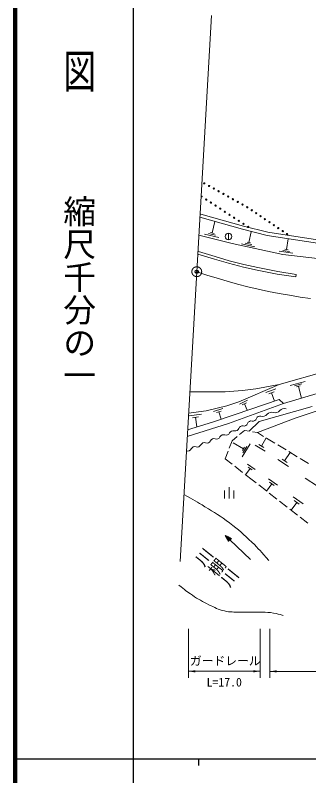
# Model space of a CAD drawing. Units: millimetres, scale not verified. Extents: x 40000 to 680000, y 20000 to 380000.
# Drawn here: x 40000 to 84816, y 202409 to 318431 of the extents above; entities that cross this region are included whole.
import ezdxf
from ezdxf.enums import TextEntityAlignment as Align

# ---------------------------------------------------------------- set-up
doc = ezdxf.new("R2010")
doc.units = ezdxf.units.MM
doc.header["$LTSCALE"] = 1000
doc.header["$PDMODE"] = 32
doc.header["$PDSIZE"] = 500
doc.linetypes.add('CHAIN', pattern=[18.5, 12, -1.5, 3.5, -1.5])
for name, color, linetype, lineweight in [('M-BMK', 2, 'CHAIN', 13), ('M-BMK-OTRS', 5, 'Continuous', 13), ('M-STR-HTXT', 7, 'Continuous', 13), ('M-TTL', 2, 'Continuous', 140), ('M-TTL-BAND', 7, 'Continuous', 25), ('M-WORK', 1, 'Continuous', 13)]:
    doc.layers.add(name, color=color, linetype=linetype, lineweight=lineweight)
doc.layers.add('M-OTRS', color=6, linetype='Continuous')
doc.styles.add('@ＭＳ ゴシック', font='')
doc.styles.add('ＭＳ ゴシック', font='')
doc.styles.get('@ＭＳ ゴシック').set_extended_font_data('@MS Gothic')
doc.styles.get('ＭＳ ゴシック').set_extended_font_data('MS Gothic')

# ---------------------------------------------------------------- blocks, each defined once
blk = doc.blocks.new('filled_arrow')
at = {"color": 0, "linetype": 'Continuous', "lineweight": -2}
blk.add_solid([(7.5, 1.25), (0, 0), (7.5, -1.25)], dxfattribs=at)

msp = doc.modelspace()

# ---------------------------------------------------------------- linework, layer by layer
at = {"layer": 'M-BMK'}
msp.add_lwpolyline([(67715, 279302), (69258, 278789), (70810, 278304), (72370, 277846), (73939, 277418), (75515, 277017), (77098, 276645), (78687, 276302), (80282, 275987), (81883, 275702), (83489, 275445), (85099, 275218)], dxfattribs=at)
msp.add_circle((67715, 279302), 750, dxfattribs=at)
at = {"layer": 'M-BMK-OTRS'}
for p, q in [((67715, 279302), (69964, 318386)), ((65171, 235093), (67715, 279302))]:
    msp.add_line(p, q, dxfattribs=at)
at = {"layer": 'M-OTRS'}
msp.add_point((67715, 279302), dxfattribs=at)
at = {"layer": 'M-STR-HTXT'}
for p, q in [((66474, 224832), (66474, 217348)), ((77368, 224832), (77368, 217348)), ((78894, 224832), (78894, 217332)), ((66474, 218348), (77368, 218348)), ((78894, 218332), (103426, 218332))]:
    msp.add_line(p, q, dxfattribs=at)
at = {"layer": 'M-TTL'}
msp.add_line((40000, 380000), (40000, 20000), dxfattribs=at)
at = {"layer": 'M-TTL-BAND'}
for p, q in [((58000, 370000), (58000, 20000)), ((40000, 205000), (579000, 205000)), ((68000, 205000), (68000, 204000))]:
    msp.add_line(p, q, dxfattribs=at)
at = {"layer": 'M-WORK'}
for p, q in [((68326, 288082), (74848, 286267)), ((68192, 287601), (74719, 285783)), ((70089, 285216), (70486, 286962)), ((74719, 285783), (78440, 284833)), ((74848, 286267), (78540, 285324)), ((68037, 284898), (73094, 283582)), ((71081, 284532), (68899, 285028)), ((70585, 284874), (69494, 285122)), ((70362, 285154), (69817, 285278)), ((72548, 285174), (72548, 284174)), ((75666, 283751), (76037, 285384)), ((78440, 284833), (89078, 283199)), ((78540, 285324), (89167, 283691)), ((81406, 282683), (81646, 284341)), ((73094, 283582), (80846, 281904)), ((76594, 283111), (74552, 283575)), ((76130, 283431), (75109, 283663)), ((75921, 283693), (75411, 283809)), ((67869, 281983), (70408, 281216)), ((67984, 282366), (70522, 281599)), ((82382, 282119), (80310, 282418)), ((81894, 282401), (80858, 282551)), ((81665, 282645), (81147, 282720)), ((70408, 281216), (72539, 280594)), ((70522, 281599), (72646, 280980)), ((72646, 280980), (74922, 280380)), ((80846, 281904), (87666, 281131)), ((72539, 280594), (74830, 279990)), ((74830, 279990), (76944, 279546)), ((74922, 280380), (77024, 279938)), ((77024, 279938), (80068, 279336)), ((76944, 279546), (79999, 278943)), ((79999, 278943), (82823, 278499)), ((80068, 279336), (82885, 278894)), ((82823, 278499), (82885, 278894)), ((80271, 262110), (104583, 269041)), ((80966, 259183), (99721, 264817)), ((81988, 261969), (84245, 262568)), ((98961, 262443), (82737, 256955)), ((72048, 260973), (74676, 261186)), ((80271, 262110), (74143, 259445)), ((74676, 261186), (76736, 261452)), ((76736, 261452), (80271, 262110)), ((78241, 260872), (79804, 261412)), ((82612, 261893), (83741, 262192)), ((82954, 261742), (83519, 261892)), ((83236, 261817), (83715, 260011)), ((66659, 260962), (72048, 260973)), ((78740, 260694), (79521, 260964)), ((79130, 260829), (79563, 259579)), ((72296, 258824), (69170, 258060)), ((74143, 259445), (72296, 258824)), ((80966, 259183), (72574, 256146)), ((73587, 257531), (80273, 259822)), ((74242, 259121), (75484, 259689)), ((74666, 259014), (75287, 259298)), ((74977, 259156), (75431, 258163)), ((77226, 256463), (85316, 258736)), ((80273, 259822), (80966, 259183)), ((69170, 258060), (66474, 257744)), ((66575, 257339), (68413, 257582)), ((70290, 257987), (71689, 258418)), ((70726, 257815), (71426, 258030)), ((71076, 257923), (71420, 256803)), ((67083, 257032), (68002, 257154)), ((67542, 257093), (67736, 255623)), ((70097, 256359), (73587, 257531)), ((75689, 254969), (77226, 256463)), ((82737, 256955), (76992, 254757)), ((72574, 256146), (66269, 254185)), ((66326, 255169), (70097, 256359)), ((73128, 253522), (73875, 254141)), ((74259, 254460), (75006, 255080)), ((75006, 255080), (75752, 254959)), ((76246, 254878), (76992, 254757)), ((76992, 254757), (77927, 254190)), ((72680, 252376), (73128, 253522)), ((74866, 252272), (73283, 253223)), ((75856, 253024), (74667, 251046)), ((77961, 252481), (77186, 252946)), ((77573, 252713), (78318, 253953)), ((78355, 253931), (79638, 253154)), ((72049, 250764), (72497, 251910)), ((75014, 252520), (74717, 252025)), ((75361, 252648), (74766, 251659)), ((78162, 251938), (76612, 252869)), ((80065, 252894), (81348, 252117)), ((81776, 251858), (83059, 251081)), ((73130, 249923), (72049, 250764)), ((81727, 249601), (80113, 250656)), ((81534, 250187), (80728, 250715)), ((81131, 250451), (81975, 251742)), ((83487, 250822), (84770, 250045)), ((74709, 248695), (73525, 249616)), ((75436, 249970), (76642, 249107)), ((75565, 249513), (76168, 249081)), ((76185, 247547), (75104, 248388)), ((75866, 249297), (75176, 248332)), ((76779, 247084), (76185, 247547)), ((78676, 247702), (80052, 246717)), ((78823, 247181), (79511, 246688)), ((86127, 246570), (84277, 247801)), ((72655, 244702), (72655, 246452)), ((78354, 245852), (77173, 246776)), ((79167, 246934), (78379, 245833)), ((71955, 244702), (71955, 245927)), ((73355, 244702), (73355, 245927)), ((79930, 244621), (78748, 245544)), ((82445, 244953), (83949, 243876)), ((81506, 243389), (80324, 244313)), ((82982, 244113), (82120, 242910)), ((82605, 244383), (83358, 243844)), ((83082, 242158), (81900, 243082)), ((84658, 240927), (83476, 241850)), ((72067, 239086), (72578, 238176)), ((72067, 239086), (72995, 238608)), ((72067, 239086), (72787, 238392)), ((72745, 238349), (72169, 238904)), ((72828, 238435), (72253, 238990)), ((72272, 238722), (72703, 238305)), ((72662, 238262), (72374, 238540)), ((72438, 238895), (72870, 238478)), ((72476, 238358), (72620, 238219)), ((72578, 238176), (72995, 238608)), ((72912, 238521), (72624, 238799)), ((72787, 238392), (75906, 235383)), ((72809, 238703), (72953, 238565))]:
    msp.add_line(p, q, dxfattribs=at)
for centre, radius in [((68866, 292784), 100), ((69595, 292379), 100), ((70324, 291974), 100), ((71053, 291569), 100), ((71782, 291164), 100), ((68462, 290775), 100), ((69169, 290312), 100), ((72510, 290759), 100), ((73239, 290354), 100), ((69877, 289848), 100), ((70585, 289384), 100), ((71293, 288921), 100), ((73968, 289949), 100), ((74697, 289544), 100), ((75426, 289139), 100), ((72001, 288457), 100), ((72709, 287993), 100), ((76101, 288684), 100), ((76777, 288229), 100), ((77453, 287774), 100), ((73417, 287530), 100), ((74124, 287066), 100), ((74832, 286602), 100), ((78129, 287318), 100), ((78805, 286863), 100), ((75540, 286139), 100), ((79481, 286408), 100), ((80156, 285953), 100), ((80832, 285498), 100), ((72548, 284674), 500), ((81508, 285043), 100)]:
    msp.add_circle(centre, radius, dxfattribs=at)
at = {"layer": 'M-WORK', "lineweight": 18}
for centre, radius, start, end in [((79153, 256975), 907, 72.83103, 139.68938), ((79689, 258708), 907, 252.83103, 319.68938), ((81071, 257535), 907, 72.83103, 139.68938), ((76022, 255969), 573, 76.80495, 161.62381), ((76284, 257085), 573, 256.80495, 341.62381), ((77372, 256724), 573, 76.80495, 161.62381), ((77770, 258148), 907, 252.83103, 319.68938), ((73584, 255576), 573, 256.80495, 341.62381), ((74672, 255214), 573, 76.80495, 161.62381), ((74934, 256331), 573, 256.80495, 341.62381), ((70723, 254368), 597, 251.03156, 334.05707), ((71797, 253846), 597, 71.03156, 154.05707), ((72185, 254975), 597, 251.03156, 334.05707), ((73259, 254453), 597, 71.03156, 154.05707), ((68873, 252632), 597, 71.03156, 154.05707), ((69261, 253761), 597, 251.03156, 334.05707), ((70335, 253239), 597, 71.03156, 154.05707), ((66337, 252548), 597, 251.03156, 334.05707), ((67411, 252025), 597, 71.03156, 154.05707), ((67799, 253154), 597, 251.03156, 334.05707)]:
    msp.add_arc(centre, radius, start, end, dxfattribs=at)
at = {"layer": 'M-WORK'}
for points, knots in [([(65760, 245333), (67304, 244460), (67719, 244218), (68948, 243460), (70443, 242537), (71302, 242042), (72704, 240982), (74117, 239915), (74876, 239265), (76141, 238025), (77190, 236997), (77541, 236609), (78698, 235268)], [0, 0, 0, 0, 1, 1, 1, 2, 2, 2, 3, 3, 3, 4, 4, 4, 4]), ([(64995, 231495), (65925, 230732), (66212, 230506), (67046, 229950), (67992, 229319), (68553, 229006), (69577, 228511), (70477, 228077), (70973, 227772), (71948, 227552), (72834, 227352), (73358, 227395), (74266, 227366), (75607, 227323), (76361, 227414), (77702, 227366), (78380, 227341), (78766, 227349), (79434, 227232), (80016, 227131), (80232, 227069), (80899, 226859)], [0, 0, 0, 0, 1, 1, 1, 2, 2, 2, 3, 3, 3, 4, 4, 4, 5, 5, 5, 6, 6, 6, 7, 7, 7, 7])]:
    msp.add_open_spline(points, degree=3, knots=knots, dxfattribs=at)

# ---------------------------------------------------------------- block references
at = {"layer": 'M-STR-HTXT', "xscale": 133, "yscale": 133}
for p in [(66474, 218348), (78894, 218332)]:
    msp.add_blockref('filled_arrow', p, dxfattribs=at)
at = {"layer": 'M-STR-HTXT', "xscale": 133, "yscale": 133, "rotation": 180}
msp.add_blockref('filled_arrow', (77368, 218348), dxfattribs=at)

# ---------------------------------------------------------------- texts
at = {"layer": 'M-STR-HTXT', "style": 'ＭＳ ゴシック'}
msp.add_text('ガードレール', height=1320, dxfattribs=at).set_placement((66664, 219930), align=Align.MIDDLE_LEFT)
msp.add_text('L=17.0', height=1320, dxfattribs=at).set_placement((71910, 215631), align=Align.BOTTOM_CENTER)
at = {"layer": 'M-TTL-BAND', "style": '@ＭＳ ゴシック', "width": 1.4}
msp.add_text('平  面  図', height=3666, rotation=270, dxfattribs=at).set_placement((49777, 306475), align=Align.MIDDLE_RIGHT)
at = {"layer": 'M-TTL-BAND', "style": '@ＭＳ ゴシック'}
msp.add_text('縮尺千分の一', height=3666, rotation=270, dxfattribs=at).set_placement((49777, 261030), align=Align.MIDDLE_RIGHT)
at = {"layer": 'M-WORK', "style": '@ＭＳ ゴシック'}
msp.add_text('川棚川', height=1833, rotation=321.135, dxfattribs=at).set_placement((67829, 236547), align=Align.MIDDLE_LEFT)

doc.saveas('drawing.dxf')
